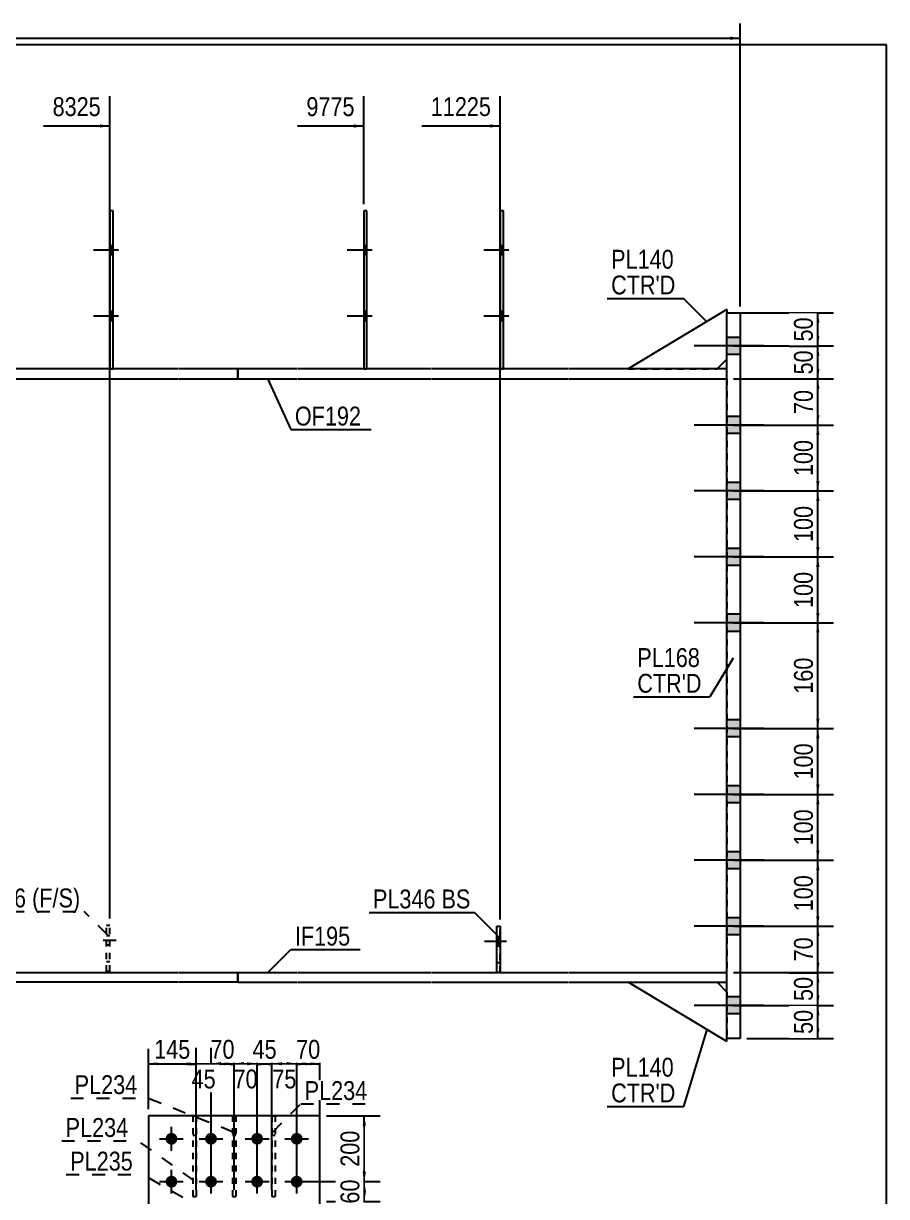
# Model space of a CAD drawing. Header units: millimetres. Extents: x -324 to 88, y -156 to 136.
# Drawn here: x -42.7 to 88.2, y -44 to 133.9 of the extents above; entities that cross this region are included whole.
import ezdxf

# ---------------------------------------------------------------- set-up
doc = ezdxf.new("R2010")
doc.units = ezdxf.units.MM
doc.linetypes.add('DXK_LINE_DOT1', pattern=[1.8814, 0.9407, -0.9407])
doc.linetypes.add('DXK_LINE_DOT2', pattern=[3.9198, 1.9599, -1.9599])
doc.styles.add('Arial Narrow', font='ARIALN.TTF', dxfattribs={"height": 0.2})

# ---------------------------------------------------------------- blocks, each defined once
blk = doc.blocks.new('Unknown-623355106-1210')
at = {"color": 5, "linetype": 'Continuous'}
for p, q in [((88.21, 130.66), (-321.79, 130.66)), ((88.21, -156.34), (88.21, 130.66))]:
    blk.add_line(p, q, dxfattribs=at)
blk = doc.blocks.new('Part-623355106-1844 - 1738')
at = {"color": 7, "linetype": 'DXK_LINE_DOT1'}
for p, q in [((-30.11, -9.85), (-30.11, -2.85)), ((-30.11, -2.85), (-29.61, -2.85)), ((-29.61, -9.85), (-29.61, -2.85)), ((-30.11, -8.35), (-29.61, -8.35)), ((-29.61, -9.85), (-30.11, -9.85))]:
    blk.add_line(p, q, dxfattribs=at)
blk = doc.blocks.new('Bolt-623355106-1785 - 1738')
at = {"linetype": 'Continuous'}
blk.add_hatch(color=3, dxfattribs=at).paths.add_polyline_path([(29.59, -6), (29.59, -4.6), (29.09, -4.6), (29.09, -6)])
at = {"color": 3, "linetype": 'Continuous'}
for p, q in [((30.54, -5.3), (27.24, -5.3)), ((29.59, -4.6), (29.09, -4.6)), ((29.59, -6), (29.09, -6))]:
    blk.add_line(p, q, dxfattribs=at)
blk = doc.blocks.new('Bolt-623355106-1786 - 1738')
at = {"color": 3, "linetype": 'DXK_LINE_DOT2'}
for p, q in [((30.54, -5.3), (27.24, -5.3)), ((29.59, -4.6), (29.09, -4.6)), ((29.59, -6), (29.09, -6))]:
    blk.add_line(p, q, dxfattribs=at)
blk = doc.blocks.new('Bolt-623355106-1788 - 1738')
at = {"color": 3, "linetype": 'DXK_LINE_DOT2'}
for p, q in [((-28.66, -5.15), (-31.96, -5.15)), ((-29.61, -4.45), (-30.11, -4.45)), ((-29.61, -5.85), (-30.11, -5.85))]:
    blk.add_line(p, q, dxfattribs=at)
blk = doc.blocks.new('Bolt-623355106-1789 - 1738')
at = {"linetype": 'Continuous'}
for points in [[(30.1, 98.8), (30.1, 100.2), (29.6, 100.2), (29.6, 98.8)], [(30.1, 98.8), (30.1, 100.2), (29.6, 100.2), (29.6, 98.8)], [(30.1, 88.8), (30.1, 90.2), (29.6, 90.2), (29.6, 88.8)], [(30.1, 88.8), (30.1, 90.2), (29.6, 90.2), (29.6, 88.8)]]:
    blk.add_hatch(color=3, dxfattribs=at).paths.add_polyline_path(points)
at = {"color": 3, "linetype": 'Continuous'}
for p, q in [((30.1, 100.2), (29.6, 100.2)), ((30.1, 100.2), (29.6, 100.2)), ((30.9, 99.5), (27.1, 99.5)), ((30.9, 99.5), (27.1, 99.5)), ((30.1, 98.8), (29.6, 98.8)), ((30.1, 98.8), (29.6, 98.8)), ((30.9, 89.5), (27.1, 89.5)), ((30.9, 89.5), (27.1, 89.5)), ((30.1, 90.2), (29.6, 90.2)), ((30.1, 90.2), (29.6, 90.2)), ((30.1, 88.8), (29.6, 88.8)), ((30.1, 88.8), (29.6, 88.8))]:
    blk.add_line(p, q, dxfattribs=at)
blk = doc.blocks.new('Part-623355106-1925 - 1738')
at = {"color": 2, "linetype": 'Continuous'}
for p, q in [((9.39, 105.5), (8.89, 105.5)), ((8.89, 105.5), (8.89, 81.5)), ((9.39, 81.5), (9.39, 105.5))]:
    blk.add_line(p, q, dxfattribs=at)
at = {"color": 7, "linetype": 'DXK_LINE_DOT1'}
blk.add_line((8.89, 81.5), (9.39, 81.5), dxfattribs=at)
blk = doc.blocks.new('Bolt-623355106-1790 - 1738')
at = {"linetype": 'Continuous'}
for points in [[(9.39, 98.8), (9.39, 100.2), (8.89, 100.2), (8.89, 98.8)], [(9.39, 98.8), (9.39, 100.2), (8.89, 100.2), (8.89, 98.8)], [(9.39, 88.8), (9.39, 90.2), (8.89, 90.2), (8.89, 88.8)], [(9.39, 88.8), (9.39, 90.2), (8.89, 90.2), (8.89, 88.8)]]:
    blk.add_hatch(color=3, dxfattribs=at).paths.add_polyline_path(points)
at = {"color": 3, "linetype": 'Continuous'}
for p, q in [((9.39, 100.2), (8.89, 100.2)), ((9.39, 100.2), (8.89, 100.2)), ((10.19, 99.5), (6.39, 99.5)), ((10.19, 99.5), (6.39, 99.5)), ((9.39, 98.8), (8.89, 98.8)), ((9.39, 98.8), (8.89, 98.8)), ((10.19, 89.5), (6.39, 89.5)), ((10.19, 89.5), (6.39, 89.5)), ((9.39, 90.2), (8.89, 90.2)), ((9.39, 90.2), (8.89, 90.2)), ((9.39, 88.8), (8.89, 88.8)), ((9.39, 88.8), (8.89, 88.8))]:
    blk.add_line(p, q, dxfattribs=at)
blk = doc.blocks.new('Bolt-623355106-1791 - 1738')
at = {"linetype": 'Continuous'}
for points in [[(-29.11, 98.8), (-29.11, 100.2), (-29.61, 100.2), (-29.61, 98.8)], [(-29.11, 98.8), (-29.11, 100.2), (-29.61, 100.2), (-29.61, 98.8)], [(-29.11, 88.8), (-29.11, 90.2), (-29.61, 90.2), (-29.61, 88.8)], [(-29.11, 88.8), (-29.11, 90.2), (-29.61, 90.2), (-29.61, 88.8)]]:
    blk.add_hatch(color=3, dxfattribs=at).paths.add_polyline_path(points)
at = {"color": 3, "linetype": 'Continuous'}
for p, q in [((-29.11, 100.2), (-29.61, 100.2)), ((-29.11, 100.2), (-29.61, 100.2)), ((-28.31, 99.5), (-32.11, 99.5)), ((-28.31, 99.5), (-32.11, 99.5)), ((-29.11, 98.8), (-29.61, 98.8)), ((-29.11, 98.8), (-29.61, 98.8)), ((-28.31, 89.5), (-32.11, 89.5)), ((-28.31, 89.5), (-32.11, 89.5)), ((-29.11, 90.2), (-29.61, 90.2)), ((-29.11, 90.2), (-29.61, 90.2)), ((-29.11, 88.8), (-29.61, 88.8)), ((-29.11, 88.8), (-29.61, 88.8))]:
    blk.add_line(p, q, dxfattribs=at)
blk = doc.blocks.new('Part-623355106-2053 - 1738')
at = {"color": 2, "linetype": 'Continuous'}
for p, q in [((-10.21, 81.5), (-10.21, 80)), ((-1.21, 81.5), (-10.21, 81.5)), ((19.19, 81.5), (-1.11, 81.5)), ((39.9, 81.5), (19.29, 81.5)), ((64, 81.5), (40, 81.5)), ((64, 80), (64, 81.5)), ((-10.21, 80), (-1.21, 80)), ((-1.11, 80), (19.19, 80)), ((19.29, 80), (39.9, 80)), ((40, 80), (64, 80))]:
    blk.add_line(p, q, dxfattribs=at)
blk = doc.blocks.new('Part-623355106-1920 - 1738')
at = {"color": 2, "linetype": 'Continuous'}
for p, q in [((30.1, 105.5), (29.6, 105.5)), ((29.6, 105.5), (29.6, 81.5)), ((30.1, 81.5), (30.1, 105.5))]:
    blk.add_line(p, q, dxfattribs=at)
at = {"color": 7, "linetype": 'DXK_LINE_DOT1'}
blk.add_line((29.6, 81.5), (30.1, 81.5), dxfattribs=at)
blk = doc.blocks.new('Part-623355106-1987 - 1738')
at = {"color": 2, "linetype": 'Continuous'}
for p, q in [((-10.21, -11.5), (-10.21, -10)), ((-10.21, -10), (-1.21, -10)), ((-1.11, -10), (19.19, -10)), ((19.29, -10), (39.9, -10)), ((40, -10), (64, -10)), ((64, -11.5), (64, -10)), ((-10.21, -11.5), (-1.21, -11.5)), ((-1.11, -11.5), (19.19, -11.5)), ((19.29, -11.5), (39.9, -11.5)), ((40, -11.5), (64, -11.5))]:
    blk.add_line(p, q, dxfattribs=at)
blk = doc.blocks.new('Part-623355106-1822 - 1738')
at = {"color": 7, "linetype": 'DXK_LINE_DOT1'}
for p, q in [((29.09, -10), (29.09, -3)), ((29.09, -3), (29.59, -3)), ((29.59, -10), (29.59, -3)), ((29.09, -8.5), (29.59, -8.5)), ((29.59, -10), (29.09, -10))]:
    blk.add_line(p, q, dxfattribs=at)
blk = doc.blocks.new('Part-623355106-1930 - 1738')
at = {"color": 2, "linetype": 'Continuous'}
for p, q in [((-29.11, 105.5), (-29.61, 105.5)), ((-29.61, 105.5), (-29.61, 81.5)), ((-29.11, 81.5), (-29.11, 105.5))]:
    blk.add_line(p, q, dxfattribs=at)
at = {"color": 7, "linetype": 'DXK_LINE_DOT1'}
blk.add_line((-29.61, 81.5), (-29.11, 81.5), dxfattribs=at)
blk = doc.blocks.new('Part-623355106-2031 - 1738')
at = {"color": 7, "linetype": 'DXK_LINE_DOT1'}
for p, q in [((-93.12, 80), (-40.01, 80)), ((-39.91, 80), (-19.31, 80)), ((-19.21, 80), (-1.21, 80)), ((-1.11, 80), (19.19, 80)), ((19.29, 80), (39.9, 80)), ((40, 80), (64, 80)), ((64, 80), (64, -10)), ((-93.12, -10), (-40.01, -10)), ((-39.91, -10), (-19.31, -10)), ((-19.21, -10), (-1.21, -10)), ((-1.11, -10), (19.19, -10)), ((19.29, -10), (29.09, -10)), ((29.59, -10), (39.9, -10)), ((40, -10), (64, -10))]:
    blk.add_line(p, q, dxfattribs=at)
blk = doc.blocks.new('Part-623355106-2214 - 1738')
at = {"color": 2, "linetype": 'Continuous'}
for p, q in [((-40.01, 81.5), (-93.12, 81.5)), ((-19.31, 81.5), (-39.91, 81.5)), ((-10.21, 81.5), (-19.21, 81.5)), ((-10.21, 80), (-10.21, 81.5)), ((-93.12, 80), (-40.01, 80)), ((-39.91, 80), (-19.31, 80)), ((-19.21, 80), (-10.21, 80))]:
    blk.add_line(p, q, dxfattribs=at)
blk = doc.blocks.new('Part-623355106-2236 - 1738')
at = {"color": 2, "linetype": 'Continuous'}
for p, q in [((-93.12, -10), (-40.01, -10)), ((-39.91, -10), (-19.31, -10)), ((-19.21, -10), (-10.21, -10)), ((-10.21, -10), (-10.21, -11.5)), ((-40.01, -11.5), (-93.12, -11.5)), ((-19.31, -11.5), (-39.91, -11.5)), ((-10.21, -11.5), (-19.21, -11.5))]:
    blk.add_line(p, q, dxfattribs=at)
blk = doc.blocks.new('Part-623355106-2265 - 1738')
at = {"color": 2, "linetype": 'Continuous'}
for p, q in [((64, 90), (66, 90)), ((64, -20), (64, 90)), ((66, 90), (66, -20)), ((66, -20), (64, -20))]:
    blk.add_line(p, q, dxfattribs=at)
blk = doc.blocks.new('Part-623355106-2294 - 1738')
at = {"color": 2, "linetype": 'Continuous'}
for p, q in [((64, 90.5), (49, 81.5)), ((64, 90.5), (64, 90)), ((62.5, 81.5), (64, 83))]:
    blk.add_line(p, q, dxfattribs=at)
at = {"color": 7, "linetype": 'DXK_LINE_DOT1'}
for p, q in [((64, 83), (64, 90)), ((49, 81.5), (62.5, 81.5))]:
    blk.add_line(p, q, dxfattribs=at)
blk = doc.blocks.new('Part-623355106-2299 - 1738')
at = {"color": 2, "linetype": 'Continuous'}
for p, q in [((64, -20.5), (49, -11.5)), ((62.5, -11.5), (64, -13)), ((64, -20.5), (64, -20))]:
    blk.add_line(p, q, dxfattribs=at)
at = {"color": 7, "linetype": 'DXK_LINE_DOT1'}
for p, q in [((49, -11.5), (62.5, -11.5)), ((64, -13), (64, -20))]:
    blk.add_line(p, q, dxfattribs=at)
blk = doc.blocks.new('Part-623355106-2304 - 1738')
at = {"color": 2, "linetype": 'Continuous'}
for p, q in [((29.09, -10), (29.09, -3)), ((29.09, -3), (29.59, -3)), ((29.59, -3), (29.59, -10))]:
    blk.add_line(p, q, dxfattribs=at)
blk = doc.blocks.new('Bolt-623355106-2318 - 1738')
at = {"linetype": 'Continuous'}
for points in [[(64, 86.3), (64, 83.7), (66, 83.7), (66, 86.3)], [(64, 86.3), (64, 83.7), (66, 83.7), (66, 86.3)], [(64, 74.3), (64, 71.7), (66, 71.7), (66, 74.3)], [(64, 74.3), (64, 71.7), (66, 71.7), (66, 74.3)], [(64, 64.3), (64, 61.7), (66, 61.7), (66, 64.3)], [(64, 64.3), (64, 61.7), (66, 61.7), (66, 64.3)], [(64, 54.3), (64, 51.7), (66, 51.7), (66, 54.3)], [(64, 54.3), (64, 51.7), (66, 51.7), (66, 54.3)], [(64, 44.3), (64, 41.7), (66, 41.7), (66, 44.3)], [(64, 44.3), (64, 41.7), (66, 41.7), (66, 44.3)], [(64, 28.3), (64, 25.7), (66, 25.7), (66, 28.3)], [(64, 28.3), (64, 25.7), (66, 25.7), (66, 28.3)], [(64, 18.3), (64, 15.7), (66, 15.7), (66, 18.3)], [(64, 18.3), (64, 15.7), (66, 15.7), (66, 18.3)], [(64, 8.3), (64, 5.7), (66, 5.7), (66, 8.3)], [(64, 8.3), (64, 5.7), (66, 5.7), (66, 8.3)], [(64, -1.7), (64, -4.3), (66, -4.3), (66, -1.7)], [(64, -1.7), (64, -4.3), (66, -4.3), (66, -1.7)], [(64, -13.7), (64, -16.3), (66, -16.3), (66, -13.7)], [(64, -13.7), (64, -16.3), (66, -16.3), (66, -13.7)]]:
    blk.add_hatch(color=3, dxfattribs=at).paths.add_polyline_path(points)
at = {"color": 3, "linetype": 'Continuous'}
for p, q in [((66, 86.3), (64, 86.3)), ((66, 86.3), (64, 86.3)), ((69.59, 85), (59, 85)), ((69.59, 85), (59, 85)), ((66, 83.7), (64, 83.7)), ((66, 83.7), (64, 83.7)), ((69.59, 73), (59, 73)), ((69.59, 73), (59, 73)), ((66, 74.3), (64, 74.3)), ((66, 74.3), (64, 74.3)), ((66, 71.7), (64, 71.7)), ((66, 71.7), (64, 71.7)), ((66, 64.3), (64, 64.3)), ((66, 64.3), (64, 64.3)), ((69.59, 63), (59, 63)), ((69.59, 63), (59, 63)), ((66, 61.7), (64, 61.7)), ((66, 61.7), (64, 61.7)), ((66, 54.3), (64, 54.3)), ((66, 54.3), (64, 54.3)), ((69.59, 53), (59, 53)), ((69.59, 53), (59, 53)), ((66, 51.7), (64, 51.7)), ((66, 51.7), (64, 51.7)), ((69.59, 43), (59, 43)), ((69.59, 43), (59, 43)), ((66, 44.3), (64, 44.3)), ((66, 44.3), (64, 44.3)), ((66, 41.7), (64, 41.7)), ((66, 41.7), (64, 41.7)), ((69.59, 27), (59, 27)), ((69.59, 27), (59, 27)), ((66, 28.3), (64, 28.3)), ((66, 28.3), (64, 28.3)), ((66, 25.7), (64, 25.7)), ((66, 25.7), (64, 25.7)), ((66, 18.3), (64, 18.3)), ((66, 18.3), (64, 18.3)), ((69.59, 17), (59, 17)), ((69.59, 17), (59, 17)), ((66, 15.7), (64, 15.7)), ((66, 15.7), (64, 15.7)), ((66, 8.3), (64, 8.3)), ((66, 8.3), (64, 8.3)), ((69.59, 7), (59, 7)), ((69.59, 7), (59, 7)), ((66, 5.7), (64, 5.7)), ((66, 5.7), (64, 5.7)), ((66, -1.7), (64, -1.7)), ((66, -1.7), (64, -1.7)), ((69.59, -3), (59, -3)), ((69.59, -3), (59, -3)), ((66, -4.3), (64, -4.3)), ((66, -4.3), (64, -4.3)), ((66, -13.7), (64, -13.7)), ((66, -13.7), (64, -13.7)), ((69.59, -15), (59, -15)), ((69.59, -15), (59, -15)), ((66, -16.3), (64, -16.3)), ((66, -16.3), (64, -16.3))]:
    blk.add_line(p, q, dxfattribs=at)
blk = doc.blocks.new('Part-623355106-6700 - 6671')
at = {"color": 2, "linetype": 'Continuous'}
for p, q in [((2.23, -31.73), (-23.77, -31.73)), ((-23.77, -31.73), (-23.77, -59.63)), ((2.23, -59.63), (2.23, -31.73)), ((-23.77, -59.73), (-23.77, -101.73)), ((2.23, -101.73), (2.23, -59.73)), ((-23.77, -101.73), (2.23, -101.73))]:
    blk.add_line(p, q, dxfattribs=at)
blk = doc.blocks.new('Part-623355106-6696 - 6671')
at = {"color": 7, "linetype": 'DXK_LINE_DOT1'}
for p, q in [((-11.02, -31.73), (-11.02, -43.98)), ((-11.02, -31.73), (-10.52, -31.73)), ((-10.52, -31.73), (-10.52, -43.98)), ((-10.52, -34.73), (-11.02, -34.73)), ((-11.02, -43.98), (-10.52, -43.98))]:
    blk.add_line(p, q, dxfattribs=at)
blk = doc.blocks.new('Part-623355106-6698 - 6671')
at = {"color": 7, "linetype": 'DXK_LINE_DOT1'}
for p, q in [((-17.02, -31.73), (-17.02, -43.98)), ((-17.02, -31.73), (-16.52, -31.73)), ((-16.52, -31.73), (-16.52, -43.98)), ((-16.52, -34.73), (-17.02, -34.73)), ((-17.02, -43.98), (-16.52, -43.98))]:
    blk.add_line(p, q, dxfattribs=at)
blk = doc.blocks.new('Part-623355106-6699 - 6671')
at = {"color": 7, "linetype": 'DXK_LINE_DOT1'}
for p, q in [((-5.02, -31.73), (-5.02, -43.98)), ((-5.02, -31.73), (-4.52, -31.73)), ((-4.52, -31.73), (-4.52, -43.98)), ((-4.52, -34.73), (-5.02, -34.73)), ((-5.02, -43.98), (-4.52, -43.98))]:
    blk.add_line(p, q, dxfattribs=at)
blk = doc.blocks.new('Bolt-623355106-6739 - 6671')
at = {"linetype": 'Continuous'}
for points in [[(-21.17, -35.23, -1), (-19.37, -35.23, -1)], [(-15.17, -35.23, -1), (-13.37, -35.23, -1)], [(-8.17, -35.23, -1), (-6.37, -35.23, -1)], [(-2.17, -35.23, -1), (-0.37, -35.23, -1)], [(-21.17, -41.73, -1), (-19.37, -41.73, -1)], [(-15.17, -41.73, -1), (-13.37, -41.73, -1)], [(-8.17, -41.73, -1), (-6.37, -41.73, -1)], [(-2.17, -41.73, -1), (-0.37, -41.73, -1)], [(-21.17, -49.73, -1), (-19.37, -49.73, -1)], [(-15.17, -49.73, -1), (-13.37, -49.73, -1)], [(-8.17, -49.73, -1), (-6.37, -49.73, -1)], [(-2.17, -49.73, -1), (-0.37, -49.73, -1)], [(-21.17, -56.23, -1), (-19.37, -56.23, -1)], [(-15.17, -56.23, -1), (-13.37, -56.23, -1)], [(-8.17, -56.23, -1), (-6.37, -56.23, -1)], [(-2.17, -56.23, -1), (-0.37, -56.23, -1)], [(-21.17, -65.23, -1), (-19.37, -65.23, -1)], [(-15.17, -65.23, -1), (-13.37, -65.23, -1)], [(-8.17, -65.23, -1), (-6.37, -65.23, -1)], [(-2.17, -65.23, -1), (-0.37, -65.23, -1)], [(-21.17, -77.23, -1), (-19.37, -77.23, -1)], [(-15.17, -77.23, -1), (-13.37, -77.23, -1)], [(-8.17, -77.23, -1), (-6.37, -77.23, -1)], [(-2.17, -77.23, -1), (-0.37, -77.23, -1)], [(-21.17, -83.73, -1), (-19.37, -83.73, -1)], [(-15.17, -83.73, -1), (-13.37, -83.73, -1)], [(-8.17, -83.73, -1), (-6.37, -83.73, -1)], [(-2.17, -83.73, -1), (-0.37, -83.73, -1)], [(-21.17, -91.73, -1), (-19.37, -91.73, -1)], [(-15.17, -91.73, -1), (-13.37, -91.73, -1)], [(-8.17, -91.73, -1), (-6.37, -91.73, -1)], [(-2.17, -91.73, -1), (-0.37, -91.73, -1)], [(-21.17, -98.23, -1), (-19.37, -98.23, -1)], [(-15.17, -98.23, -1), (-13.37, -98.23, -1)], [(-8.17, -98.23, -1), (-6.37, -98.23, -1)], [(-2.17, -98.23, -1), (-0.37, -98.23, -1)]]:
    blk.add_hatch(color=3, dxfattribs=at).paths.add_polyline_path(points)
at = {"color": 3, "linetype": 'Continuous'}
for p, q in [((-20.27, -37.03), (-20.27, -33.43)), ((-14.27, -37.03), (-14.27, -33.43)), ((-7.27, -37.03), (-7.27, -33.43)), ((-1.27, -37.03), (-1.27, -33.43)), ((-22.07, -35.23), (-18.47, -35.23)), ((-16.07, -35.23), (-12.47, -35.23)), ((-9.07, -35.23), (-5.47, -35.23)), ((-3.07, -35.23), (0.53, -35.23)), ((-20.27, -43.53), (-20.27, -39.93)), ((-14.27, -43.53), (-14.27, -39.93)), ((-7.27, -43.53), (-7.27, -39.93)), ((-1.27, -43.53), (-1.27, -39.93)), ((-22.07, -41.73), (-18.47, -41.73)), ((-16.07, -41.73), (-12.47, -41.73)), ((-9.07, -41.73), (-5.47, -41.73)), ((-3.07, -41.73), (0.53, -41.73)), ((-20.27, -51.53), (-20.27, -47.93)), ((-14.27, -51.53), (-14.27, -47.93)), ((-7.27, -51.53), (-7.27, -47.93)), ((-1.27, -51.53), (-1.27, -47.93)), ((-22.07, -49.73), (-18.47, -49.73)), ((-16.07, -49.73), (-12.47, -49.73)), ((-9.07, -49.73), (-5.47, -49.73)), ((-3.07, -49.73), (0.53, -49.73)), ((-20.27, -58.03), (-20.27, -54.43)), ((-14.27, -58.03), (-14.27, -54.43)), ((-7.27, -58.03), (-7.27, -54.43)), ((-1.27, -58.03), (-1.27, -54.43)), ((-22.07, -56.23), (-18.47, -56.23)), ((-16.07, -56.23), (-12.47, -56.23)), ((-9.07, -56.23), (-5.47, -56.23)), ((-3.07, -56.23), (0.53, -56.23)), ((-20.27, -67.03), (-20.27, -63.43)), ((-14.27, -67.03), (-14.27, -63.43)), ((-7.27, -67.03), (-7.27, -63.43)), ((-1.27, -67.03), (-1.27, -63.43)), ((-22.07, -65.23), (-18.47, -65.23)), ((-16.07, -65.23), (-12.47, -65.23)), ((-9.07, -65.23), (-5.47, -65.23)), ((-3.07, -65.23), (0.53, -65.23)), ((-20.27, -79.03), (-20.27, -75.43)), ((-14.27, -79.03), (-14.27, -75.43)), ((-7.27, -79.03), (-7.27, -75.43)), ((-1.27, -79.03), (-1.27, -75.43)), ((-22.07, -77.23), (-18.47, -77.23)), ((-16.07, -77.23), (-12.47, -77.23)), ((-9.07, -77.23), (-5.47, -77.23)), ((-3.07, -77.23), (0.53, -77.23)), ((-20.27, -85.53), (-20.27, -81.93)), ((-14.27, -85.53), (-14.27, -81.93)), ((-7.27, -85.53), (-7.27, -81.93)), ((-1.27, -85.53), (-1.27, -81.93)), ((-22.07, -83.73), (-18.47, -83.73)), ((-16.07, -83.73), (-12.47, -83.73)), ((-9.07, -83.73), (-5.47, -83.73)), ((-3.07, -83.73), (0.53, -83.73)), ((-20.27, -93.53), (-20.27, -89.93)), ((-14.27, -93.53), (-14.27, -89.93)), ((-7.27, -93.53), (-7.27, -89.93)), ((-1.27, -93.53), (-1.27, -89.93)), ((-22.07, -91.73), (-18.47, -91.73)), ((-16.07, -91.73), (-12.47, -91.73)), ((-9.07, -91.73), (-5.47, -91.73)), ((-3.07, -91.73), (0.53, -91.73)), ((-20.27, -100.03), (-20.27, -96.43)), ((-14.27, -100.03), (-14.27, -96.43)), ((-7.27, -100.03), (-7.27, -96.43)), ((-1.27, -100.03), (-1.27, -96.43)), ((-22.07, -98.23), (-18.47, -98.23)), ((-16.07, -98.23), (-12.47, -98.23)), ((-9.07, -98.23), (-5.47, -98.23)), ((-3.07, -98.23), (0.53, -98.23))]:
    blk.add_line(p, q, dxfattribs=at)
blk = doc.blocks.new('StraightDimension-623355106-5760 - 1738')
at = {"linetype": 'Continuous'}
blk.add_hatch(color=7, dxfattribs=at).paths.add_polyline_path([(7.39, 118.6), (8.89, 118.35), (7.39, 118.1)])
at = {"color": 7, "linetype": 'Continuous'}
for p, q in [((8.89, 106.5), (8.89, 122.85)), ((-1.17, 118.35), (8.89, 118.35))]:
    blk.add_line(p, q, dxfattribs=at)
at = {"color": 0}
blk.add_wipeout([(8.11, 119.25), (8.11, 123.45), (-0.4, 123.45), (-0.4, 119.25)], dxfattribs=at)
at = {"color": 3, "style": 'Arial Narrow'}
blk.add_text('9775', height=2.863, dxfattribs=at).set_placement((0.2, 119.85))
blk = doc.blocks.new('StraightDimension-623355106-2610 - 1738')
at = {"linetype": 'Continuous'}
for points in [[(77.53, 83.5), (77.78, 85), (78.03, 83.5)], [(78.03, 81.5), (77.78, 80), (77.53, 81.5)]]:
    blk.add_hatch(color=7, dxfattribs=at).paths.add_polyline_path(points)
at = {"color": 7, "linetype": 'Continuous'}
for p, q in [((65, 85), (80.18, 85)), ((77.78, 80), (77.78, 85)), ((65, 80), (80.18, 80))]:
    blk.add_line(p, q, dxfattribs=at)
at = {"color": 0}
blk.add_wipeout([(77.63, 84.93), (73.43, 84.93), (73.43, 80.07), (77.63, 80.07)], dxfattribs=at)
at = {"color": 3, "style": 'Arial Narrow'}
blk.add_text('50', height=2.863, rotation=90.0002, dxfattribs=at).set_placement((77.03, 80.67))
blk = doc.blocks.new('StraightDimension-623355106-2525 - 1738')
at = {"linetype": 'Continuous'}
for points in [[(77.53, 5.5), (77.78, 7), (78.03, 5.5)], [(78.03, -1.5), (77.78, -3), (77.53, -1.5)]]:
    blk.add_hatch(color=7, dxfattribs=at).paths.add_polyline_path(points)
at = {"color": 7, "linetype": 'Continuous'}
for p, q in [((65, 7), (80.18, 7)), ((77.78, -3), (77.78, 7)), ((65, -3), (80.18, -3))]:
    blk.add_line(p, q, dxfattribs=at)
at = {"color": 0}
blk.add_wipeout([(77.63, 5.34), (73.43, 5.34), (73.43, -1.34), (77.63, -1.34)], dxfattribs=at)
at = {"color": 3, "style": 'Arial Narrow'}
blk.add_text('100', height=2.863, rotation=90.0002, dxfattribs=at).set_placement((77.03, -0.74))
blk = doc.blocks.new('StraightDimension-623355106-2535 - 1738')
at = {"linetype": 'Continuous'}
for points in [[(77.53, -11.5), (77.78, -10), (78.03, -11.5)], [(78.03, -13.5), (77.78, -15), (77.53, -13.5)]]:
    blk.add_hatch(color=7, dxfattribs=at).paths.add_polyline_path(points)
at = {"color": 7, "linetype": 'Continuous'}
for p, q in [((65, -10), (80.18, -10)), ((77.78, -15), (77.78, -10)), ((65, -15), (80.18, -15))]:
    blk.add_line(p, q, dxfattribs=at)
at = {"color": 0}
blk.add_wipeout([(77.63, -10.07), (73.43, -10.07), (73.43, -14.93), (77.63, -14.93)], dxfattribs=at)
at = {"color": 3, "style": 'Arial Narrow'}
blk.add_text('50', height=2.863, rotation=90.0002, dxfattribs=at).set_placement((77.03, -14.33))
blk = doc.blocks.new('StraightDimension-623355106-2551 - 1738')
at = {"linetype": 'Continuous'}
for points in [[(77.53, -4.5), (77.78, -3), (78.03, -4.5)], [(78.03, -8.5), (77.78, -10), (77.53, -8.5)]]:
    blk.add_hatch(color=7, dxfattribs=at).paths.add_polyline_path(points)
at = {"color": 7, "linetype": 'Continuous'}
for p, q in [((65, -3), (80.18, -3)), ((77.78, -10), (77.78, -3)), ((65, -10), (80.18, -10))]:
    blk.add_line(p, q, dxfattribs=at)
at = {"color": 0}
blk.add_wipeout([(77.63, -4.07), (73.43, -4.07), (73.43, -8.93), (77.63, -8.93)], dxfattribs=at)
at = {"color": 3, "style": 'Arial Narrow'}
blk.add_text('70', height=2.863, rotation=90.0002, dxfattribs=at).set_placement((77.03, -8.33))
blk = doc.blocks.new('StraightDimension-623355106-2557 - 1738')
at = {"linetype": 'Continuous'}
for points in [[(77.53, -16.5), (77.78, -15), (78.03, -16.5)], [(78.03, -18.5), (77.78, -20), (77.53, -18.5)]]:
    blk.add_hatch(color=7, dxfattribs=at).paths.add_polyline_path(points)
at = {"color": 7, "linetype": 'Continuous'}
for p, q in [((65, -15), (80.18, -15)), ((77.78, -20), (77.78, -15)), ((67, -20), (80.18, -20))]:
    blk.add_line(p, q, dxfattribs=at)
at = {"color": 0}
blk.add_wipeout([(77.63, -15.07), (73.43, -15.07), (73.43, -19.93), (77.63, -19.93)], dxfattribs=at)
at = {"color": 3, "style": 'Arial Narrow'}
blk.add_text('50', height=2.863, rotation=90.0002, dxfattribs=at).set_placement((77.03, -19.33))
blk = doc.blocks.new('StraightDimension-623355106-2574 - 1738')
at = {"linetype": 'Continuous'}
for points in [[(77.53, 15.5), (77.78, 17), (78.03, 15.5)], [(78.03, 8.5), (77.78, 7), (77.53, 8.5)]]:
    blk.add_hatch(color=7, dxfattribs=at).paths.add_polyline_path(points)
at = {"color": 7, "linetype": 'Continuous'}
for p, q in [((65, 17), (80.18, 17)), ((77.78, 7), (77.78, 17)), ((65, 7), (80.18, 7))]:
    blk.add_line(p, q, dxfattribs=at)
at = {"color": 0}
blk.add_wipeout([(77.63, 15.34), (73.43, 15.34), (73.43, 8.66), (77.63, 8.66)], dxfattribs=at)
at = {"color": 3, "style": 'Arial Narrow'}
blk.add_text('100', height=2.863, rotation=90.0002, dxfattribs=at).set_placement((77.03, 9.26))
blk = doc.blocks.new('StraightDimension-623355106-2581 - 1738')
at = {"linetype": 'Continuous'}
for points in [[(77.53, 25.5), (77.78, 27), (78.03, 25.5)], [(78.03, 18.5), (77.78, 17), (77.53, 18.5)]]:
    blk.add_hatch(color=7, dxfattribs=at).paths.add_polyline_path(points)
at = {"color": 7, "linetype": 'Continuous'}
for p, q in [((65, 27), (80.18, 27)), ((77.78, 17), (77.78, 27)), ((65, 17), (80.18, 17))]:
    blk.add_line(p, q, dxfattribs=at)
at = {"color": 0}
blk.add_wipeout([(77.63, 25.34), (73.43, 25.34), (73.43, 18.66), (77.63, 18.66)], dxfattribs=at)
at = {"color": 3, "style": 'Arial Narrow'}
blk.add_text('100', height=2.863, rotation=90.0002, dxfattribs=at).set_placement((77.03, 19.26))
blk = doc.blocks.new('StraightDimension-623355106-2588 - 1738')
at = {"linetype": 'Continuous'}
for points in [[(77.53, 41.5), (77.78, 43), (78.03, 41.5)], [(78.03, 28.5), (77.78, 27), (77.53, 28.5)]]:
    blk.add_hatch(color=7, dxfattribs=at).paths.add_polyline_path(points)
at = {"color": 7, "linetype": 'Continuous'}
for p, q in [((65, 43), (80.18, 43)), ((77.78, 27), (77.78, 43)), ((65, 27), (80.18, 27))]:
    blk.add_line(p, q, dxfattribs=at)
at = {"color": 0}
blk.add_wipeout([(77.63, 38.34), (73.43, 38.34), (73.43, 31.66), (77.63, 31.66)], dxfattribs=at)
at = {"color": 3, "style": 'Arial Narrow'}
blk.add_text('160', height=2.863, rotation=90.0002, dxfattribs=at).set_placement((77.03, 32.26))
blk = doc.blocks.new('StraightDimension-623355106-2595 - 1738')
at = {"linetype": 'Continuous'}
for points in [[(77.53, 88.5), (77.78, 90), (78.03, 88.5)], [(78.03, 86.5), (77.78, 85), (77.53, 86.5)]]:
    blk.add_hatch(color=7, dxfattribs=at).paths.add_polyline_path(points)
at = {"color": 7, "linetype": 'Continuous'}
for p, q in [((66, 90), (80.18, 90)), ((77.78, 85), (77.78, 90)), ((65, 85), (80.18, 85))]:
    blk.add_line(p, q, dxfattribs=at)
at = {"color": 0}
blk.add_wipeout([(77.63, 89.93), (73.43, 89.93), (73.43, 85.07), (77.63, 85.07)], dxfattribs=at)
at = {"color": 3, "style": 'Arial Narrow'}
blk.add_text('50', height=2.863, rotation=90.0002, dxfattribs=at).set_placement((77.03, 85.67))
blk = doc.blocks.new('StraightDimension-623355106-2627 - 1738')
at = {"linetype": 'Continuous'}
for points in [[(77.53, 78.5), (77.78, 80), (78.03, 78.5)], [(78.03, 74.5), (77.78, 73), (77.53, 74.5)]]:
    blk.add_hatch(color=7, dxfattribs=at).paths.add_polyline_path(points)
at = {"color": 7, "linetype": 'Continuous'}
for p, q in [((65, 80), (80.18, 80)), ((77.78, 73), (77.78, 80)), ((65, 73), (80.18, 73))]:
    blk.add_line(p, q, dxfattribs=at)
at = {"color": 0}
blk.add_wipeout([(77.63, 78.93), (73.43, 78.93), (73.43, 74.07), (77.63, 74.07)], dxfattribs=at)
at = {"color": 3, "style": 'Arial Narrow'}
blk.add_text('70', height=2.863, rotation=90.0002, dxfattribs=at).set_placement((77.03, 74.67))
blk = doc.blocks.new('StraightDimension-623355106-2634 - 1738')
at = {"linetype": 'Continuous'}
for points in [[(77.53, 71.5), (77.78, 73), (78.03, 71.5)], [(78.03, 64.5), (77.78, 63), (77.53, 64.5)]]:
    blk.add_hatch(color=7, dxfattribs=at).paths.add_polyline_path(points)
at = {"color": 7, "linetype": 'Continuous'}
for p, q in [((65, 73), (80.18, 73)), ((77.78, 63), (77.78, 73)), ((65, 63), (80.18, 63))]:
    blk.add_line(p, q, dxfattribs=at)
at = {"color": 0}
blk.add_wipeout([(77.63, 71.34), (73.43, 71.34), (73.43, 64.66), (77.63, 64.66)], dxfattribs=at)
at = {"color": 3, "style": 'Arial Narrow'}
blk.add_text('100', height=2.863, rotation=90.0002, dxfattribs=at).set_placement((77.03, 65.26))
blk = doc.blocks.new('StraightDimension-623355106-2643 - 1738')
at = {"linetype": 'Continuous'}
for points in [[(77.53, 61.5), (77.78, 63), (78.03, 61.5)], [(78.03, 54.5), (77.78, 53), (77.53, 54.5)]]:
    blk.add_hatch(color=7, dxfattribs=at).paths.add_polyline_path(points)
at = {"color": 7, "linetype": 'Continuous'}
for p, q in [((65, 63), (80.18, 63)), ((77.78, 53), (77.78, 63)), ((65, 53), (80.18, 53))]:
    blk.add_line(p, q, dxfattribs=at)
at = {"color": 0}
blk.add_wipeout([(77.63, 61.34), (73.43, 61.34), (73.43, 54.66), (77.63, 54.66)], dxfattribs=at)
at = {"color": 3, "style": 'Arial Narrow'}
blk.add_text('100', height=2.863, rotation=90.0002, dxfattribs=at).set_placement((77.03, 55.26))
blk = doc.blocks.new('StraightDimension-623355106-2650 - 1738')
at = {"linetype": 'Continuous'}
for points in [[(77.53, 51.5), (77.78, 53), (78.03, 51.5)], [(78.03, 44.5), (77.78, 43), (77.53, 44.5)]]:
    blk.add_hatch(color=7, dxfattribs=at).paths.add_polyline_path(points)
at = {"color": 7, "linetype": 'Continuous'}
for p, q in [((65, 53), (80.18, 53)), ((77.78, 43), (77.78, 53)), ((65, 43), (80.18, 43))]:
    blk.add_line(p, q, dxfattribs=at)
at = {"color": 0}
blk.add_wipeout([(77.63, 51.34), (73.43, 51.34), (73.43, 44.66), (77.63, 44.66)], dxfattribs=at)
at = {"color": 3, "style": 'Arial Narrow'}
blk.add_text('100', height=2.863, rotation=90.0002, dxfattribs=at).set_placement((77.03, 45.26))
blk = doc.blocks.new('StraightDimension-623355106-2658 - 1738')
at = {"linetype": 'Continuous'}
blk.add_hatch(color=7, dxfattribs=at).paths.add_polyline_path([(64.5, 131.9), (66, 131.65), (64.5, 131.4)])
at = {"color": 7, "linetype": 'Continuous'}
for p, q in [((66, 91), (66, 133.9)), ((-298.5, 131.65), (66, 131.65))]:
    blk.add_line(p, q, dxfattribs=at)
blk = doc.blocks.new('StraightDimension-623355106-5759 - 1738')
at = {"linetype": 'Continuous'}
blk.add_hatch(color=7, dxfattribs=at).paths.add_polyline_path([(28.09, 118.6), (29.59, 118.35), (28.09, 118.1)])
at = {"color": 7, "linetype": 'Continuous'}
for p, q in [((29.59, -2), (29.59, 122.85)), ((17.7, 118.35), (29.59, 118.35))]:
    blk.add_line(p, q, dxfattribs=at)
at = {"color": 0}
blk.add_wipeout([(28.81, 119.25), (28.81, 123.45), (18.47, 123.45), (18.47, 119.25)], dxfattribs=at)
at = {"color": 3, "style": 'Arial Narrow'}
blk.add_text('11225', height=2.863, dxfattribs=at).set_placement((19.07, 119.85))
blk = doc.blocks.new('StraightDimension-623355106-5761 - 1738')
at = {"linetype": 'Continuous'}
blk.add_hatch(color=7, dxfattribs=at).paths.add_polyline_path([(-31.11, 118.6), (-29.61, 118.35), (-31.11, 118.1)])
at = {"color": 7, "linetype": 'Continuous'}
for p, q in [((-29.61, -1.85), (-29.61, 122.85)), ((-39.67, 118.35), (-29.61, 118.35))]:
    blk.add_line(p, q, dxfattribs=at)
at = {"color": 0}
blk.add_wipeout([(-30.39, 119.25), (-30.39, 123.45), (-38.9, 123.45), (-38.9, 119.25)], dxfattribs=at)
at = {"color": 3, "style": 'Arial Narrow'}
blk.add_text('8325', height=2.863, dxfattribs=at).set_placement((-38.3, 119.85))
blk = doc.blocks.new('StraightDimension-623355106-6892 - 6671')
at = {"linetype": 'Continuous'}
for points in [[(-3.52, -24.09), (-5.02, -23.84), (-3.52, -23.59)], [(-2.77, -23.59), (-1.27, -23.84), (-2.77, -24.09)]]:
    blk.add_hatch(color=7, dxfattribs=at).paths.add_polyline_path(points)
at = {"color": 7, "linetype": 'Continuous'}
for p, q in [((-5.02, -42.98), (-5.02, -21.44)), ((-1.27, -40.73), (-1.27, -21.44)), ((-5.02, -23.84), (-1.27, -23.84))]:
    blk.add_line(p, q, dxfattribs=at)
at = {"color": 0}
blk.add_wipeout([(-0.72, -28.19), (-0.72, -23.99), (-5.57, -23.99), (-5.57, -28.19)], dxfattribs=at)
at = {"color": 3, "style": 'Arial Narrow'}
blk.add_text('75', height=2.863, dxfattribs=at).set_placement((-4.97, -27.59))
blk = doc.blocks.new('StraightDimension-623355106-6967 - 6671')
at = {"linetype": 'Continuous'}
for points in [[(8.73, -33.23), (8.98, -31.73), (9.23, -33.23)], [(9.23, -40.23), (8.98, -41.73), (8.73, -40.23)]]:
    blk.add_hatch(color=7, dxfattribs=at).paths.add_polyline_path(points)
at = {"color": 7, "linetype": 'Continuous'}
for p, q in [((3.23, -31.73), (11.38, -31.73)), ((8.98, -41.73), (8.98, -31.73)), ((-0.27, -41.73), (11.38, -41.73))]:
    blk.add_line(p, q, dxfattribs=at)
at = {"color": 0}
blk.add_wipeout([(8.83, -33.39), (4.63, -33.39), (4.63, -40.07), (8.83, -40.07)], dxfattribs=at)
at = {"color": 3, "style": 'Arial Narrow'}
blk.add_text('200', height=2.863, rotation=90.0002, dxfattribs=at).set_placement((8.23, -39.47))
blk = doc.blocks.new('StraightDimension-623355106-6891 - 6671')
at = {"linetype": 'Continuous'}
for points in [[(0.23, -24.09), (-1.27, -23.84), (0.23, -23.59)], [(0.73, -23.59), (2.23, -23.84), (0.73, -24.09)]]:
    blk.add_hatch(color=7, dxfattribs=at).paths.add_polyline_path(points)
at = {"color": 7, "linetype": 'Continuous'}
for p, q in [((-1.27, -40.73), (-1.27, -21.59)), ((2.23, -42.99), (2.23, -21.59)), ((-1.27, -23.84), (2.23, -23.84))]:
    blk.add_line(p, q, dxfattribs=at)
at = {"color": 0}
blk.add_wipeout([(2.91, -23.69), (2.91, -19.49), (-1.95, -19.49), (-1.95, -23.69)], dxfattribs=at)
at = {"color": 3, "style": 'Arial Narrow'}
blk.add_text('70', height=2.863, dxfattribs=at).set_placement((-1.35, -23.09))
blk = doc.blocks.new('StraightDimension-623355106-6894 - 6671')
at = {"linetype": 'Continuous'}
for points in [[(-9.27, -24.09), (-10.77, -23.84), (-9.27, -23.59)], [(-8.77, -23.59), (-7.27, -23.84), (-8.77, -24.09)]]:
    blk.add_hatch(color=7, dxfattribs=at).paths.add_polyline_path(points)
at = {"color": 7, "linetype": 'Continuous'}
for p, q in [((-10.77, -42.98), (-10.77, -21.44)), ((-7.27, -40.73), (-7.27, -21.44)), ((-10.77, -23.84), (-7.27, -23.84))]:
    blk.add_line(p, q, dxfattribs=at)
at = {"color": 0}
blk.add_wipeout([(-6.59, -28.19), (-6.59, -23.99), (-11.45, -23.99), (-11.45, -28.19)], dxfattribs=at)
at = {"color": 3, "style": 'Arial Narrow'}
blk.add_text('70', height=2.863, dxfattribs=at).set_placement((-10.85, -27.59))
blk = doc.blocks.new('StraightDimension-623355106-6893 - 6671')
at = {"linetype": 'Continuous'}
for points in [[(-8.77, -23.59), (-7.27, -23.84), (-8.77, -24.09)], [(-3.52, -24.09), (-5.02, -23.84), (-3.52, -23.59)]]:
    blk.add_hatch(color=7, dxfattribs=at).paths.add_polyline_path(points)
at = {"color": 7, "linetype": 'Continuous'}
for p, q in [((-7.27, -40.73), (-7.27, -21.59)), ((-5.02, -42.98), (-5.02, -21.59)), ((-7.27, -23.84), (-5.02, -23.84))]:
    blk.add_line(p, q, dxfattribs=at)
at = {"color": 0}
blk.add_wipeout([(-3.72, -23.69), (-3.72, -19.49), (-8.57, -19.49), (-8.57, -23.69)], dxfattribs=at)
at = {"color": 3, "style": 'Arial Narrow'}
blk.add_text('45', height=2.863, dxfattribs=at).set_placement((-7.97, -23.09))
blk = doc.blocks.new('StraightDimension-623355106-6895 - 6671')
at = {"linetype": 'Continuous'}
for points in [[(-12.77, -24.09), (-14.27, -23.84), (-12.77, -23.59)], [(-12.27, -23.59), (-10.77, -23.84), (-12.27, -24.09)]]:
    blk.add_hatch(color=7, dxfattribs=at).paths.add_polyline_path(points)
at = {"color": 7, "linetype": 'Continuous'}
for p, q in [((-14.27, -40.73), (-14.27, -21.59)), ((-10.77, -42.98), (-10.77, -21.59)), ((-14.27, -23.84), (-10.77, -23.84))]:
    blk.add_line(p, q, dxfattribs=at)
at = {"color": 0}
blk.add_wipeout([(-10.09, -23.69), (-10.09, -19.49), (-14.95, -19.49), (-14.95, -23.69)], dxfattribs=at)
at = {"color": 3, "style": 'Arial Narrow'}
blk.add_text('70', height=2.863, dxfattribs=at).set_placement((-14.35, -23.09))
blk = doc.blocks.new('StraightDimension-623355106-6896 - 6671')
at = {"linetype": 'Continuous'}
for points in [[(-18.02, -23.59), (-16.52, -23.84), (-18.02, -24.09)], [(-12.77, -24.09), (-14.27, -23.84), (-12.77, -23.59)]]:
    blk.add_hatch(color=7, dxfattribs=at).paths.add_polyline_path(points)
at = {"color": 7, "linetype": 'Continuous'}
for p, q in [((-16.52, -42.98), (-16.52, -21.44)), ((-14.27, -40.73), (-14.27, -21.44)), ((-16.52, -23.84), (-14.27, -23.84))]:
    blk.add_line(p, q, dxfattribs=at)
at = {"color": 0}
blk.add_wipeout([(-12.97, -28.19), (-12.97, -23.99), (-17.82, -23.99), (-17.82, -28.19)], dxfattribs=at)
at = {"color": 3, "style": 'Arial Narrow'}
blk.add_text('45', height=2.863, dxfattribs=at).set_placement((-17.22, -27.59))
blk = doc.blocks.new('StraightDimension-623355106-6897 - 6671')
at = {"linetype": 'Continuous'}
for points in [[(-22.27, -24.09), (-23.77, -23.84), (-22.27, -23.59)], [(-18.02, -23.59), (-16.52, -23.84), (-18.02, -24.09)]]:
    blk.add_hatch(color=7, dxfattribs=at).paths.add_polyline_path(points)
at = {"color": 7, "linetype": 'Continuous'}
for p, q in [((-23.77, -30.73), (-23.77, -21.59)), ((-16.52, -42.98), (-16.52, -21.59)), ((-23.77, -23.84), (-16.52, -23.84))]:
    blk.add_line(p, q, dxfattribs=at)
at = {"color": 0}
blk.add_wipeout([(-16.8, -23.69), (-16.8, -19.49), (-23.49, -19.49), (-23.49, -23.69)], dxfattribs=at)
at = {"color": 3, "style": 'Arial Narrow'}
blk.add_text('145', height=2.863, dxfattribs=at).set_placement((-22.89, -23.09))
blk = doc.blocks.new('StraightDimension-623355106-6968 - 6671')
at = {"linetype": 'Continuous'}
for points in [[(8.73, -43.23), (8.98, -41.73), (9.23, -43.23)], [(9.23, -43.24), (8.98, -44.74), (8.73, -43.24)]]:
    blk.add_hatch(color=7, dxfattribs=at).paths.add_polyline_path(points)
at = {"color": 7, "linetype": 'Continuous'}
for p, q in [((-0.27, -41.73), (11.38, -41.73)), ((8.98, -44.74), (8.98, -41.73)), ((3.23, -44.74), (11.38, -44.74))]:
    blk.add_line(p, q, dxfattribs=at)
at = {"color": 0}
blk.add_wipeout([(8.83, -40.81), (4.63, -40.81), (4.63, -45.66), (8.83, -45.66)], dxfattribs=at)
at = {"color": 3, "style": 'Arial Narrow'}
blk.add_text('60', height=2.863, rotation=90.0002, dxfattribs=at).set_placement((8.23, -45.06))
blk = doc.blocks.new('Mark-623355106-2049 - 1738')
at = {"color": 0}
blk.add_wipeout([(8.5, 72.93), (8.5, 75.93), (-1.55, 75.93), (-1.55, 72.93)], dxfattribs=at)
blk.add_wipeout([(8.5, 72.93), (8.5, 75.93), (-1.55, 75.93), (-1.55, 72.93)], dxfattribs=at)
at = {"color": 7, "linetype": 'Continuous'}
for p, q in [((-5.69, 80.07), (-2.15, 72.33)), ((-2.15, 72.33), (10, 72.33))]:
    blk.add_line(p, q, dxfattribs=at)
at = {"color": 3, "style": 'Arial Narrow'}
blk.add_text('OF192', height=2.863, dxfattribs=at).set_placement((-1.55, 72.93))
blk = doc.blocks.new('Mark-623355106-1983 - 1738')
at = {"color": 0}
blk.add_wipeout([(6.85, -5.93), (6.85, -2.93), (-1.55, -2.93), (-1.55, -5.93)], dxfattribs=at)
blk.add_wipeout([(6.85, -5.93), (6.85, -2.93), (-1.55, -2.93), (-1.55, -5.93)], dxfattribs=at)
at = {"color": 7, "linetype": 'Continuous'}
for p, q in [((-5.69, -10.07), (-2.15, -6.53)), ((-2.15, -6.53), (8.35, -6.53))]:
    blk.add_line(p, q, dxfattribs=at)
at = {"color": 3, "style": 'Arial Narrow'}
blk.add_text('IF195', height=2.863, dxfattribs=at).set_placement((-1.55, -5.93))
blk = doc.blocks.new('Mark-623355106-2261 - 1738')
at = {"color": 7, "linetype": 'Continuous'}
blk.add_line((64.94, 37.66), (61.4, 31.81), dxfattribs=at)
at = {"color": 0}
for points in [[(59.9, 36.31), (59.9, 39.31), (50.4, 39.31), (50.4, 36.31)], [(60.16, 32.41), (60.16, 35.41), (50.4, 35.41), (50.4, 32.41)]]:
    blk.add_wipeout(points, dxfattribs=at)
for points in [[(59.9, 36.31), (59.9, 39.31), (50.4, 39.31), (50.4, 36.31)], [(60.16, 32.41), (60.16, 35.41), (50.4, 35.41), (50.4, 32.41)]]:
    blk.add_wipeout(points, dxfattribs=at)
at = {"color": 7, "linetype": 'Continuous'}
blk.add_line((49.8, 31.81), (61.4, 31.81), dxfattribs=at)
at = {"color": 3, "style": 'Arial Narrow'}
blk.add_text('PL168', height=2.863, dxfattribs=at).set_placement((50.4, 36.31))
at = {"color": 1, "style": 'Arial Narrow'}
blk.add_text("CTR'D", height=2.863, dxfattribs=at).set_placement((50.4, 32.41))
blk = doc.blocks.new('Mark-623355106-2290 - 1738')
at = {"color": 7, "linetype": 'Continuous'}
blk.add_line((60.97, 88.67), (57.43, 92.21), dxfattribs=at)
at = {"color": 0}
for points in [[(55.93, 96.71), (55.93, 99.71), (46.43, 99.71), (46.43, 96.71)], [(56.19, 92.81), (56.19, 95.81), (46.43, 95.81), (46.43, 92.81)]]:
    blk.add_wipeout(points, dxfattribs=at)
for points in [[(55.93, 96.71), (55.93, 99.71), (46.43, 99.71), (46.43, 96.71)], [(56.19, 92.81), (56.19, 95.81), (46.43, 95.81), (46.43, 92.81)]]:
    blk.add_wipeout(points, dxfattribs=at)
at = {"color": 7, "linetype": 'Continuous'}
blk.add_line((45.83, 92.21), (57.43, 92.21), dxfattribs=at)
at = {"color": 3, "style": 'Arial Narrow'}
blk.add_text('PL140', height=2.863, dxfattribs=at).set_placement((46.43, 96.71))
at = {"color": 1, "style": 'Arial Narrow'}
blk.add_text("CTR'D", height=2.863, dxfattribs=at).set_placement((46.43, 92.81))
blk = doc.blocks.new('Mark-623355106-2295 - 1738')
at = {"color": 7, "linetype": 'Continuous'}
blk.add_line((60.97, -18.67), (57.43, -30.31), dxfattribs=at)
at = {"color": 0}
for points in [[(55.93, -25.81), (55.93, -22.81), (46.43, -22.81), (46.43, -25.81)], [(56.19, -29.71), (56.19, -26.71), (46.43, -26.71), (46.43, -29.71)]]:
    blk.add_wipeout(points, dxfattribs=at)
for points in [[(55.93, -25.81), (55.93, -22.81), (46.43, -22.81), (46.43, -25.81)], [(56.19, -29.71), (56.19, -26.71), (46.43, -26.71), (46.43, -29.71)]]:
    blk.add_wipeout(points, dxfattribs=at)
at = {"color": 7, "linetype": 'Continuous'}
blk.add_line((45.83, -30.31), (57.43, -30.31), dxfattribs=at)
at = {"color": 3, "style": 'Arial Narrow'}
blk.add_text('PL140', height=2.863, dxfattribs=at).set_placement((46.43, -25.81))
at = {"color": 1, "style": 'Arial Narrow'}
blk.add_text("CTR'D", height=2.863, dxfattribs=at).set_placement((46.43, -29.71))
blk = doc.blocks.new('MarkSet-623355106-2942 - 1738')
at = {"color": 0}
for points in [[(19.8, -0.29), (19.8, 2.71), (10.3, 2.71), (10.3, -0.29)], [(25.08, -0.29), (25.08, 2.71), (20.7, 2.71), (20.7, -0.29)]]:
    blk.add_wipeout(points, dxfattribs=at)
for points in [[(19.8, -0.29), (19.8, 2.71), (10.3, 2.71), (10.3, -0.29)], [(25.08, -0.29), (25.08, 2.71), (20.7, 2.71), (20.7, -0.29)]]:
    blk.add_wipeout(points, dxfattribs=at)
at = {"color": 7, "linetype": 'Continuous'}
for p in [(9.7, -0.89), (29.22, -4.43)]:
    blk.add_line(p, (25.68, -0.89), dxfattribs=at)
at = {"color": 3, "style": 'Arial Narrow'}
for s, p in [('PL346', (10.3, -0.29)), ('BS', (20.7, -0.29))]:
    blk.add_text(s, height=2.863, dxfattribs=at).set_placement(p)
blk = doc.blocks.new('Mark-623355106-5922 - 1738')
at = {"color": 0}
for points in [[(-42.31, -0.14), (-42.31, 2.86), (-51.82, 2.86), (-51.82, -0.14)], [(-34.12, -0.14), (-34.12, 2.86), (-41.41, 2.86), (-41.41, -0.14)]]:
    blk.add_wipeout(points, dxfattribs=at)
for points in [[(-42.31, -0.14), (-42.31, 2.86), (-51.82, 2.86), (-51.82, -0.14)], [(-34.12, -0.14), (-34.12, 2.86), (-41.41, 2.86), (-41.41, -0.14)]]:
    blk.add_wipeout(points, dxfattribs=at)
at = {"color": 7, "linetype": 'DXK_LINE_DOT2'}
for p in [(-52.42, -0.74), (-29.98, -4.28)]:
    blk.add_line(p, (-33.52, -0.74), dxfattribs=at)
at = {"color": 3, "style": 'Arial Narrow'}
for s, p in [('PL346', (-51.82, -0.14)), ('(F/', (-41.41, -0.14)), ('S)', (-37.4, -0.14))]:
    blk.add_text(s, height=2.863, dxfattribs=at).set_placement(p)
blk = doc.blocks.new('Mark-623355106-7084 - 6671')
at = {"color": 7, "linetype": 'DXK_LINE_DOT2'}
blk.add_line((-10.91, -34.2), (-23.95, -29.05), dxfattribs=at)
at = {"color": 0}
blk.add_wipeout([(-25.45, -28.45), (-25.45, -25.45), (-34.95, -25.45), (-34.95, -28.45)], dxfattribs=at)
blk.add_wipeout([(-25.45, -28.45), (-25.45, -25.45), (-34.95, -25.45), (-34.95, -28.45)], dxfattribs=at)
at = {"color": 7, "linetype": 'DXK_LINE_DOT2'}
blk.add_line((-35.55, -29.05), (-23.95, -29.05), dxfattribs=at)
at = {"color": 3, "style": 'Arial Narrow'}
blk.add_text('PL234', height=2.863, dxfattribs=at).set_placement((-34.95, -28.45))
blk = doc.blocks.new('Mark-623355106-7087 - 6671')
at = {"color": 7, "linetype": 'DXK_LINE_DOT2'}
blk.add_line((-18.56, -44.15), (-24.62, -40.65), dxfattribs=at)
at = {"color": 0}
blk.add_wipeout([(-26.12, -40.05), (-26.12, -37.05), (-35.62, -37.05), (-35.62, -40.05)], dxfattribs=at)
blk.add_wipeout([(-26.12, -40.05), (-26.12, -37.05), (-35.62, -37.05), (-35.62, -40.05)], dxfattribs=at)
at = {"color": 7, "linetype": 'DXK_LINE_DOT2'}
blk.add_line((-36.22, -40.65), (-24.62, -40.65), dxfattribs=at)
at = {"color": 3, "style": 'Arial Narrow'}
blk.add_text('PL235', height=2.863, dxfattribs=at).set_placement((-35.62, -40.05))
blk = doc.blocks.new('Mark-623355106-7090 - 6671')
at = {"color": 7, "linetype": 'DXK_LINE_DOT2'}
blk.add_line((-16.91, -41.52), (-25.31, -35.55), dxfattribs=at)
at = {"color": 0}
blk.add_wipeout([(-26.81, -34.95), (-26.81, -31.95), (-36.32, -31.95), (-36.32, -34.95)], dxfattribs=at)
blk.add_wipeout([(-26.81, -34.95), (-26.81, -31.95), (-36.32, -31.95), (-36.32, -34.95)], dxfattribs=at)
at = {"color": 7, "linetype": 'DXK_LINE_DOT2'}
blk.add_line((-36.92, -35.55), (-25.31, -35.55), dxfattribs=at)
at = {"color": 3, "style": 'Arial Narrow'}
blk.add_text('PL234', height=2.863, dxfattribs=at).set_placement((-36.32, -34.95))
blk = doc.blocks.new('Mark-623355106-7093 - 6671')
at = {"color": 0}
blk.add_wipeout([(9.44, -29.35), (9.44, -26.35), (-0.06, -26.35), (-0.06, -29.35)], dxfattribs=at)
blk.add_wipeout([(9.44, -29.35), (9.44, -26.35), (-0.06, -26.35), (-0.06, -29.35)], dxfattribs=at)
at = {"color": 7, "linetype": 'DXK_LINE_DOT2'}
for p, q in [((-4.91, -34.2), (-0.66, -29.95)), ((-0.66, -29.95), (10.94, -29.95))]:
    blk.add_line(p, q, dxfattribs=at)
at = {"color": 3, "style": 'Arial Narrow'}
blk.add_text('PL234', height=2.863, dxfattribs=at).set_placement((-0.06, -29.35))

msp = doc.modelspace()

# ---------------------------------------------------------------- block references
for name in ['Unknown-623355106-1210', 'Part-623355106-1930 - 1738', 'Part-623355106-1925 - 1738', 'Part-623355106-1920 - 1738', 'Bolt-623355106-1791 - 1738', 'Bolt-623355106-1790 - 1738', 'Bolt-623355106-1789 - 1738', 'Part-623355106-2294 - 1738', 'Part-623355106-2265 - 1738', 'Bolt-623355106-2318 - 1738', 'Part-623355106-2214 - 1738', 'Part-623355106-2053 - 1738', 'Part-623355106-2031 - 1738', 'Part-623355106-1844 - 1738', 'Part-623355106-1822 - 1738', 'Part-623355106-2304 - 1738', 'Bolt-623355106-1788 - 1738', 'Bolt-623355106-1785 - 1738', 'Bolt-623355106-1786 - 1738', 'Part-623355106-2236 - 1738', 'Part-623355106-1987 - 1738', 'Part-623355106-2299 - 1738', 'Part-623355106-6700 - 6671', 'Part-623355106-6698 - 6671', 'Part-623355106-6696 - 6671', 'Part-623355106-6699 - 6671', 'Bolt-623355106-6739 - 6671']:
    msp.add_blockref(name, (0, 0))

# ---------------------------------------------------------------- next in the draw order: block references
for name in ['StraightDimension-623355106-5760 - 1738', 'StraightDimension-623355106-2610 - 1738', 'Mark-623355106-2049 - 1738', 'StraightDimension-623355106-2525 - 1738', 'Mark-623355106-1983 - 1738', 'StraightDimension-623355106-2535 - 1738', 'Mark-623355106-2295 - 1738', 'StraightDimension-623355106-6894 - 6671', 'StraightDimension-623355106-6892 - 6671']:
    msp.add_blockref(name, (0, 0))

# ---------------------------------------------------------------- next in the draw order: block references
for name in ['StraightDimension-623355106-2658 - 1738', 'StraightDimension-623355106-2595 - 1738', 'StraightDimension-623355106-2627 - 1738', 'StraightDimension-623355106-2574 - 1738', 'StraightDimension-623355106-2551 - 1738', 'StraightDimension-623355106-2557 - 1738', 'StraightDimension-623355106-6895 - 6671', 'StraightDimension-623355106-6893 - 6671', 'StraightDimension-623355106-6967 - 6671']:
    msp.add_blockref(name, (0, 0))

# ---------------------------------------------------------------- next in the draw order: block references
for name in ['StraightDimension-623355106-5761 - 1738', 'StraightDimension-623355106-5759 - 1738', 'Mark-623355106-2290 - 1738', 'StraightDimension-623355106-2634 - 1738', 'StraightDimension-623355106-2581 - 1738', 'StraightDimension-623355106-6891 - 6671', 'StraightDimension-623355106-6896 - 6671']:
    msp.add_blockref(name, (0, 0))

# ---------------------------------------------------------------- next in the draw order: block references
for name in ['StraightDimension-623355106-2643 - 1738', 'StraightDimension-623355106-2588 - 1738', 'Mark-623355106-5922 - 1738', 'MarkSet-623355106-2942 - 1738', 'StraightDimension-623355106-6897 - 6671', 'Mark-623355106-7093 - 6671', 'StraightDimension-623355106-6968 - 6671']:
    msp.add_blockref(name, (0, 0))

# ---------------------------------------------------------------- next in the draw order: block references
for name in ['StraightDimension-623355106-2650 - 1738', 'Mark-623355106-2261 - 1738', 'Mark-623355106-7084 - 6671', 'Mark-623355106-7087 - 6671']:
    msp.add_blockref(name, (0, 0))

# ---------------------------------------------------------------- next in the draw order: block references
msp.add_blockref('Mark-623355106-7090 - 6671', (0, 0))

doc.saveas('drawing.dxf')
